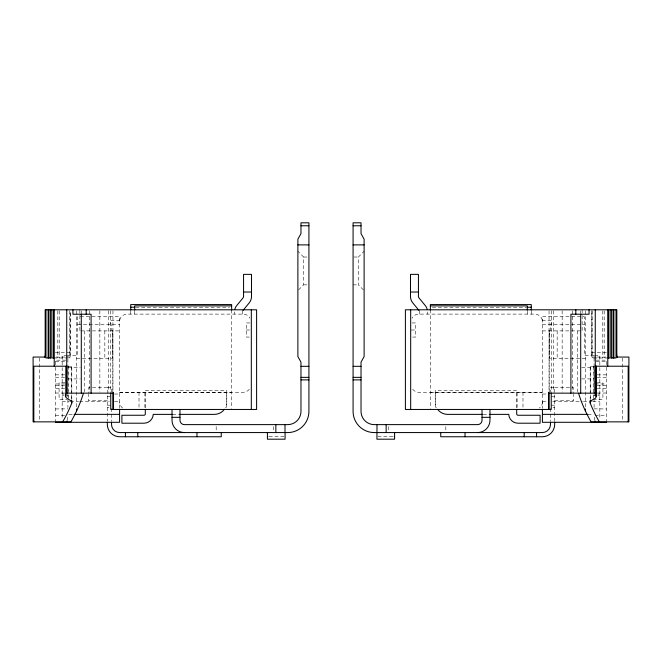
<?xml version="1.0" encoding="UTF-8"?>
<svg xmlns="http://www.w3.org/2000/svg" width="662" height="662" viewBox="0 0 662 662"><rect width="100%" height="100%" fill="white"/><g stroke="black" fill="none" stroke-linecap="round" stroke-linejoin="round"><path stroke-width="0.5" stroke-dasharray="3.31 2.48" d="M595.783 357.058L592.44 356.975A4.634 1.25 -89.6 0 1 592.01 356.338A4.452 1.183 -89.8 0 1 591.555 354.36A4.303 1.125 -90 0 1 591.472 352.639L591.48 310.751M549.99 330.892L551.247 322.593M67.152 420.444L67.913 414.635M298.595 289.873L303.618 284.85L303.618 257.03L297.883 251.287M363.405 289.873L358.382 284.85L358.382 257.03L364.117 251.287M303.618 257.03L308.037 257.03M353.963 257.03L358.382 257.03M303.618 284.85L308.922 284.85M353.078 284.85L358.382 284.85M135.735 307.218L229.582 307.218M432.418 307.218L526.265 307.218M110.753 320.78L119.673 320.441L119.582 321.616A7.505 7.505 0 0 1 127.087 314.111L243.227 314.111A7.505 7.505 0 0 1 249.922 318.207M551.247 320.78L542.327 320.441L542.418 321.616A7.505 7.505 0 0 0 534.913 314.111L418.773 314.111A7.505 7.505 0 0 0 412.078 318.207M249.855 322.94L246.322 322.94L246.322 337.074L250.741 337.074M412.145 322.94L415.678 322.94L415.678 337.074L411.259 337.074M77.628 324.711L119.582 324.711M542.418 324.711L584.372 324.711M246.322 330.007L250.741 330.007M411.259 330.007L415.678 330.007M80.756 330.892L119.582 330.892M542.418 330.892L581.244 330.892M55.318 352.639L70.528 352.639L70.52 310.751M591.472 352.639L606.682 352.639M67.325 355.395L62.17 355.395L62.17 419.12M594.675 355.395L599.83 355.395L599.83 419.12M55.889 357.058L65.182 357.058M66.217 357.058L69.56 356.975A4.634 1.25 89.6 0 0 69.99 356.338A4.452 1.183 89.8 0 0 70.445 354.36A4.303 1.125 90 0 0 70.528 352.639M596.818 357.058L606.111 357.058M53.564 357.985L70.147 357.985L70.147 310.826M608.436 357.985L591.853 357.985L591.853 310.826M76.577 358.382L112.565 358.382L112.565 330.892M585.423 358.382L549.435 358.382L549.435 330.892M65.852 360.161L55.55 360.161L55.55 422.298M596.148 360.161L606.45 360.161L606.45 422.298M55.55 361.601L65.852 361.601M596.148 361.601L606.45 361.601M67.499 366.218L71.802 366.218L71.802 399.608M594.501 366.218L590.198 366.218L590.198 399.608M68.169 367.427L80.276 367.427M581.724 367.427L593.831 367.427M55.55 374.849L64.818 374.849M597.182 374.849L606.45 374.849M55.55 377.696L64.818 377.696M597.182 377.696L606.45 377.696M68.169 378.912L80.276 378.912M581.724 378.912L593.831 378.912M64.967 382.826L59.084 382.826L59.084 399.335L66.928 399.335M597.033 382.826L602.917 382.826L602.917 399.335L595.072 399.335M55.55 383.977L66.887 383.977M595.113 383.977L606.45 383.977M55.55 385.383L64.818 385.383M597.182 385.383L606.45 385.383M107.327 387.75L88.336 387.75L88.336 393.046M554.673 387.75L573.664 387.75L573.664 393.046M55.55 388.453L64.818 388.453M597.182 388.453L606.45 388.453M119.582 392.293L243.227 392.293A7.505 7.505 0 0 0 249.922 388.197M542.418 392.293L418.773 392.293A7.505 7.505 0 0 1 412.078 388.197M119.582 392.715L231.642 392.715M430.358 392.715L542.418 392.715M55.55 393.021L64.818 393.021M597.182 393.021L606.45 393.021M62.17 394.014L64.222 394.014M114.452 394.014L119.582 394.014M542.418 394.014L547.548 394.014M597.778 394.014L599.83 394.014M62.17 395.214L64.09 395.214M65.041 395.214L67.913 395.214M594.087 395.214L596.958 395.214M597.91 395.214L599.83 395.214M107.327 396.356L110.686 396.356M551.314 396.356L554.673 396.356M107.327 400.775L88.336 400.775L88.336 394.254M554.673 400.775L573.664 400.775L573.664 394.254M62.17 401.726L69.353 401.726M70.371 401.726L78.571 401.726M79.597 401.726L109.329 401.726M114.452 401.726L119.582 401.726M542.418 401.726L547.548 401.726M552.671 401.726L582.403 401.726M583.429 401.726L591.629 401.726M592.647 401.726L599.83 401.726M107.327 405.194L110.686 405.194M551.314 405.194L554.673 405.194M107.327 407.395L109.007 407.395M552.993 407.395L554.673 407.395M55.55 408.942L67.913 408.876M594.087 408.876L606.45 408.942M68.947 414.354L74.111 414.354M172.617 414.379L178.732 414.379M483.268 414.379L489.383 414.379M587.889 414.354L593.053 414.354M55.55 415.744L66.887 415.744M595.113 415.744L606.45 415.744M269.095 436.548L284.114 436.548M377.886 436.548L392.905 436.548M594.848 420.444L594.087 414.635M110.753 322.593L112.01 330.892M622.71 358.084L622.71 420.833M604.183 310.826L604.183 357.985M602.792 310.826L602.792 357.985M594.087 407.535L594.087 355.395L584.372 355.395L584.372 316.759L542.418 316.759L542.418 408.173M593.566 366.218L593.566 399.343M592.333 310.826L592.333 357.985M590.38 366.218L590.38 399.509M585.423 310.834L585.423 406.873M582.138 309.799L582.138 330.892M580.706 310.834L580.706 312.886M577.678 330.892L577.678 392.136M572.531 310.834L572.531 392.127M562.154 310.792L562.154 392.161M557.164 330.892L557.164 358.382M554.673 421.396L554.673 387.527L550.478 387.527L550.478 392.434M553.457 310.792L553.457 392.161M551.247 310.801L551.247 391.987M550.478 408.396L550.478 421.396M549.17 330.892L549.17 391.879M549.046 310.826L549.046 392.715M531.263 311.157L531.263 314.111M527.3 311.157L527.3 314.111M522.988 392.293L522.988 407.486M517.113 392.715L517.113 407.486M516.699 407.809L516.699 390.464L435.215 390.464L435.215 402.008A12.363 12.363 0 0 0 436.564 407.627M445.816 426.609L445.816 431.574M435.637 392.715L435.637 407.486M430.358 309.799L430.358 408.421M427.495 311.901L427.495 314.111M419.543 314.111L419.543 311.901A2.209 2.209 0 0 0 419.36 311.016M388.412 426.609L388.412 431.574M273.588 426.609L273.588 431.574M242.458 314.111L242.458 311.901A2.209 2.209 0 0 1 242.64 311.016M234.505 311.901L234.505 314.111M231.642 309.799L231.642 408.421M226.363 392.715L226.363 407.486M216.184 426.609L216.184 431.574M145.301 407.809L145.301 390.464L226.785 390.464L226.785 402.008A12.363 12.363 0 0 1 225.436 407.627M144.887 392.715L144.887 407.486M139.012 392.293L139.012 407.486M134.7 311.157L134.7 314.111M130.737 311.157L130.737 314.111M119.582 408.173L119.582 316.759L77.628 316.759L77.628 355.395L67.913 355.395L67.913 407.535M112.954 310.826L112.954 392.715M112.83 330.892L112.83 391.879M111.522 392.434L111.522 387.527L107.327 387.527L107.327 421.396M111.522 408.396L111.522 421.396M110.753 310.801L110.753 391.987M108.543 310.792L108.543 392.161M104.836 330.892L104.836 358.382M99.846 310.792L99.846 392.161M89.469 310.834L89.469 392.127M84.322 330.892L84.322 392.136M81.294 310.834L81.294 312.886M79.862 309.799L79.862 330.892M76.577 310.834L76.577 406.873M71.62 366.218L71.62 399.509M69.667 310.826L69.667 357.985M68.434 366.218L68.434 399.343M59.208 310.826L59.208 357.985M57.817 310.826L57.817 357.985M39.29 358.084L39.29 420.833M122.677 408.065A7.505 7.505 0 0 1 119.582 401.991M542.418 401.991A7.505 7.505 0 0 1 539.323 408.065"/><path stroke-width="0.99" d="M596.247 366.218L596.247 396.712C595.709 399.947 590.43 399.145 590.198 402.645A13.141 5.354 3.8 0 0 590.38 403.539A605.953 246.893 3.8 0 0 599.333 421.86M62.667 421.86A605.953 246.893 -3.8 0 0 71.62 403.539A13.141 5.354 -3.8 0 0 71.802 402.645C70.842 398.549 62.724 399.062 66.473 393.154L113.351 393.154M66.903 421.123L66.349 422.017M242.962 310.503L249.21 302.89A10.153 10.153 0 0 0 251.51 296.444L251.51 274.366L243.558 274.366L243.558 296.444A2.209 2.209 0 0 1 243.062 297.842L236.814 305.455A10.153 10.153 0 0 0 234.894 309.146M300.97 225.767L308.922 225.767M353.078 225.767L361.03 225.767M297.883 244.89L308.922 244.89M353.078 244.89L364.117 244.89M243.558 292.025L251.51 292.025M410.49 292.025L418.442 292.025M231.642 305.894L134.7 305.894L134.7 310.172M430.358 305.894L527.3 305.894L527.3 310.172M130.737 307.218L134.858 307.218M527.142 307.218L531.263 307.218M45.364 357.058L33.1 357.058L33.1 421.86L70.908 421.86A615.561 250.807 -3.8 0 0 76.577 411.003A616.694 251.27 -3.8 0 0 83.453 393.154M616.636 357.058L628.9 357.058L628.9 421.86L591.092 421.86A615.561 250.807 3.8 0 1 585.423 411.003A616.694 251.27 3.8 0 1 578.547 393.154M50.908 357.985L45.968 357.985L45.968 309.799M53.87 357.985L51.901 357.985L51.901 309.799M608.13 357.985L610.099 357.985L610.099 309.799M611.092 357.985L616.032 357.985L616.032 309.799M300.97 366.318L308.922 366.318M353.078 366.318L361.03 366.318M300.97 377.357L308.922 377.357M353.078 377.357L361.03 377.357M300.97 379.889L308.922 379.889M353.078 379.889L361.03 379.889M548.649 393.154L595.527 393.154L596.247 396.712M74.111 414.354L119.582 414.354M172.617 414.379L153.245 414.379A9.276 9.276 0 0 1 143.977 423.208L121.899 423.208L121.899 415.256L143.977 415.256A1.324 1.324 0 0 0 145.301 413.932L145.301 409.852M179.75 414.379L214.414 414.379A12.363 12.363 0 0 0 224.418 409.282M482.25 414.379L447.586 414.379A12.363 12.363 0 0 1 437.582 409.282M489.383 414.379L508.755 414.379A9.276 9.276 0 0 0 518.023 423.208L540.101 423.208L540.101 415.256L518.023 415.256A1.324 1.324 0 0 1 516.699 413.932L516.699 409.852M542.418 414.354L587.889 414.354M172.021 417.333L179.973 417.333M482.027 417.333L489.979 417.333M55.55 422.298L119.582 422.298L119.582 409.199M606.45 422.298L542.418 422.298L542.418 409.199M267.407 436.548L267.845 436.548M394.155 436.548L394.593 436.548M419.038 310.503L412.79 302.89A10.153 10.153 0 0 1 410.49 296.444L410.49 274.366L418.442 274.366L418.442 296.444A2.209 2.209 0 0 0 418.938 297.842L425.186 305.455A10.153 10.153 0 0 1 427.106 309.146M595.651 422.017L595.097 421.123M628.172 421.86L628.172 366.218L595.121 366.218L595.121 393.154M613.856 309.799L613.856 357.985M613.062 309.799L613.062 357.985M611.407 309.799L611.407 357.985M608.436 309.799L608.436 357.985M607.782 309.799L607.782 366.218M596.148 366.218L596.148 396.149M595.262 309.799L595.262 393.154M590.38 400.518L590.38 403.539M590.198 400.626L590.198 402.645M589.056 309.799L589.056 314.218L570.909 314.218L570.909 393.154M585.423 408.942L585.423 411.003M580.706 313.92L580.706 393.154M575.808 309.799L575.808 314.218M554.673 422.397L554.673 424.4A12.363 12.363 0 0 1 542.31 436.763L440.743 436.763L440.743 432.567M551.247 392.905L551.247 409.455L405.392 409.455L405.392 309.799L616.835 309.799L616.827 352.631A4.444 0.645 -90 0 0 617.481 357.041M550.478 422.397L550.478 424.4A8.167 8.167 0 0 1 542.31 432.567L374.278 432.567A21.201 21.201 0 0 1 353.078 411.375L353.078 222.804L361.03 222.804L361.03 233.628L364.117 239.189L364.117 356.57L361.03 362.131L361.03 411.375A13.248 13.248 0 0 0 374.278 424.623L477.616 424.623A4.419 4.419 0 0 0 482.027 420.204L482.027 409.455M549.046 392.715L549.046 409.455M548.649 392.715L548.649 409.455M536.568 432.567L536.568 436.763M531.263 310.172L531.263 304.57L430.358 304.57L430.358 310.172M524.205 432.567L524.205 436.763M489.979 409.455L489.979 420.204A12.363 12.363 0 0 1 477.616 432.567M465.03 432.567L465.03 436.763M410.68 309.799L410.68 409.455M394.593 432.567L394.593 439.196L376.926 439.196L377.001 424.623M386.145 424.623L386.145 432.567M285.074 432.567L285.074 439.196L267.407 439.196L267.407 432.567M284.999 424.623L284.999 432.567M275.855 424.623L275.855 432.567M251.32 309.799L251.32 409.455M231.642 310.172L231.642 304.57L130.737 304.57L130.737 310.172M221.257 432.567L221.257 436.763L119.69 436.763A12.363 12.363 0 0 1 107.327 424.4L107.327 422.397M196.97 432.567L196.97 436.763M179.973 409.455L179.973 420.204A4.419 4.419 0 0 0 184.384 424.623L287.722 424.623A13.248 13.248 0 0 0 300.97 411.375L300.97 362.131L297.883 356.57L297.883 239.189L300.97 233.628L300.97 222.804L308.922 222.804L308.922 411.375A21.201 21.201 0 0 1 287.722 432.567L119.69 432.567A8.167 8.167 0 0 1 111.522 424.4L111.522 422.397M172.021 409.455L172.021 420.204A12.363 12.363 0 0 0 184.384 432.567M137.795 432.567L137.795 436.763M125.432 432.567L125.432 436.763M113.351 392.715L113.351 409.455M112.954 392.715L112.954 409.455M110.753 392.905L110.753 409.455L256.608 409.455L256.608 309.799L45.165 309.799L45.173 352.631A4.444 0.645 90 0 1 44.52 357.041M91.091 393.154L91.091 314.218L72.944 314.218L72.944 309.799M86.192 309.799L86.192 314.218M81.294 313.92L81.294 393.154M76.577 408.942L76.577 411.003M71.802 400.626L71.802 402.645M71.62 400.518L71.62 403.539M66.879 393.154L66.879 366.218L33.828 366.218L33.828 421.86M66.738 309.799L66.738 393.154M65.852 366.218L65.753 396.712M54.218 309.799L54.218 366.218M53.564 309.799L53.564 357.985M50.593 309.799L50.593 357.985M48.938 309.799L48.938 357.985M48.144 309.799L48.144 357.985"/></g></svg>
